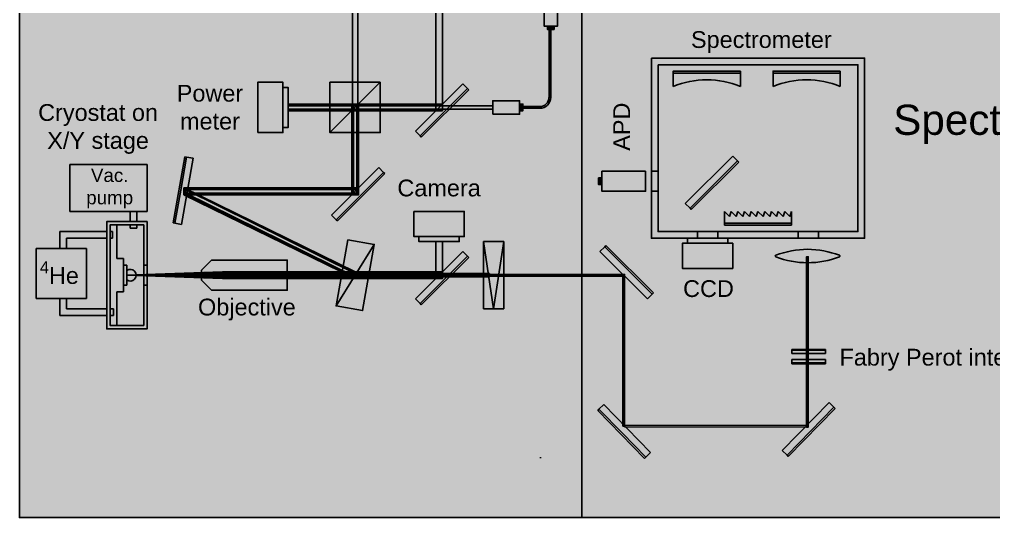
# Model space of a CAD drawing. Header units: millimetres. Extents: x -2208 to 2632, y -2461 to 1392.
# Drawn here: x -2208 to 983, y -1856 to -223 of the extents above; entities that cross this region are included whole.
import ezdxf
from ezdxf.enums import TextEntityAlignment as Align

# ---------------------------------------------------------------- set-up
doc = ezdxf.new("R2010")
doc.units = ezdxf.units.MM
for name, color, linetype, transparency in [('BlueLaser', 5, 'Continuous', 0.3), ('RedLaser', 1, 'Continuous', 0.3), ('Setup', 255, 'Continuous', 0.85), ('Signal', 50, 'Continuous', 0.3), ('Spectrometer_Signal', 50, 'Continuous', 0.5)]:
    doc.layers.add(name, color=color, linetype=linetype, transparency=transparency)
for name, color, linetype in [('Elements', 255, 'Continuous'), ('Fiber', 154, 'Continuous'), ('Legend', 7, 'Continuous'), ('Text', 255, 'Continuous')]:
    doc.layers.add(name, color=color, linetype=linetype)
doc.layers.add('WhiteLight', color=7, linetype='Continuous', true_color=0xffffff)
doc.styles.add('Label', font='arial.ttf', dxfattribs={"height": 50})

# ---------------------------------------------------------------- blocks, each defined once
blk = doc.blocks.new('parabolic_mirror')
at = {"layer": 'Elements', "true_color": 0x000000}
h = blk.add_hatch(color=18, dxfattribs=at)
h.dxf.hatch_style = 1
h.paths.add_polyline_path([(-100, 6), (-100, 0), (100, 0), (100, 6)])
h = blk.add_hatch(color=18, dxfattribs=at)
h.dxf.hatch_style = 1
h.set_gradient(color1=(173, 173, 173), one_color=1, tint=1, name='CYLINDER')
h.paths.add_polyline_path([(-100, 0), (-100, -40, -0.2), (100, -40), (100, 0)])
at = {"layer": 'Elements'}
for p, q in [((-100, 6), (-100, 6)), ((-100, 6), (100, 6)), ((-100, -40), (-100, 0)), ((-100, 0), (100, 0)), ((100, 6), (100, 0)), ((100, 0), (100, -40))]:
    blk.add_line(p, q, dxfattribs=at)
blk.add_lwpolyline([(-100, 0), (-100, 0), (-100, 6), (-100, 6)], close=True, dxfattribs=at)
blk.add_arc((0, -280), 260, 67.3801, 112.6199, dxfattribs=at)
blk = doc.blocks.new('Reflection_Grating')
h = blk.add_hatch(color=256)
h.dxf.hatch_style = 1
h.set_gradient(color1=(255, 0, 0), one_color=1, tint=1, name='CYLINDER')
h.paths.add_polyline_path([(-45, -15), (-60, 0), (-65, -15), (-80, 0), (-85, -15), (-100, 0), (-100, -35), (100, -35), (100, 0), (95, -15), (80, 0), (75, -15), (60, 0), (55, -15), (40, 0), (35, -15), (20, 0), (15, -15), (0, 0), (-5, -15), (-20, 0), (-25, -15), (-40, 0)])
at = {"true_color": 0x000000}
h = blk.add_hatch(color=18, dxfattribs=at)
h.dxf.hatch_style = 1
h.paths.add_polyline_path([(100, -41), (100, -35), (-100, -35), (-100, -41)])
for p, q in [((-100, -35), (-100, -41)), ((-100, -41), (100, -41)), ((100, -41), (100, -35))]:
    blk.add_line(p, q)
at = {"layer": 'Elements'}
for p, q in [((-100, 0), (-85, -15)), ((-100, 0), (-100, -35)), ((-85, -15), (-80, 0)), ((-80, 0), (-65, -15)), ((-65, -15), (-60, 0)), ((-60, 0), (-45, -15)), ((-45, -15), (-40, 0)), ((-40, 0), (-25, -15)), ((-25, -15), (-20, 0)), ((-20, 0), (-5, -15)), ((-5, -15), (0, 0)), ((0, 0), (15, -15)), ((15, -15), (20, 0)), ((20, 0), (35, -15)), ((35, -15), (40, 0)), ((40, 0), (55, -15)), ((55, -15), (60, 0)), ((60, 0), (75, -15)), ((75, -15), (80, 0)), ((80, 0), (95, -15)), ((95, -15), (100, 0)), ((100, 0), (100, -35)), ((-100, -35), (100, -35))]:
    blk.add_line(p, q, dxfattribs=at)
blk = doc.blocks.new('APD')
at = {"layer": 'Elements', "true_color": 0x000000}
h = blk.add_hatch(color=18, dxfattribs=at)
h.dxf.hatch_style = 1
h.set_gradient(color1=(173, 173, 173), rotation=45, one_color=1, tint=1, name='HEMISPHERICAL')
h.paths.add_polyline_path([(-30, -130), (30, -130), (30, 0), (-30, 0)])
h = blk.add_hatch(color=18, dxfattribs=at)
h.dxf.hatch_style = 1
h.set_gradient(color1=(37, 48, 60), color2=(106, 134, 164), name='CYLINDER')
h.paths.add_polyline_path([(-10, -130), (-10, -140), (10, -140), (10, -130)])
at = {"layer": 'Elements'}
for points in [[(-30, 0), (30, 0), (30, -130), (-30, -130)], [(-10, -130), (10, -130), (10, -140), (-10, -140)]]:
    blk.add_lwpolyline(points, close=True, dxfattribs=at)
blk = doc.blocks.new('Camera')
at = {"layer": 'Elements', "true_color": 0x000000}
h = blk.add_hatch(color=18, dxfattribs=at)
h.dxf.hatch_style = 1
h.set_gradient(color1=(173, 173, 173), name='CYLINDER')
h.paths.add_polyline_path([(-75, -75), (75, -75), (75, 0), (-75, 0)])
h = blk.add_hatch(color=18, dxfattribs=at)
h.dxf.hatch_style = 1
h.set_gradient(color1=(91, 91, 91), color2=(173, 173, 173), name='CYLINDER')
h.paths.add_polyline_path([(-60, -75), (-60, -90), (60, -90), (60, -75)])
at = {"layer": 'Elements'}
for points in [[(-75, 0), (75, 0), (75, -75), (-75, -75)], [(-60, -75), (60, -75), (60, -90), (-60, -90)]]:
    blk.add_lwpolyline(points, close=True, dxfattribs=at)
blk = doc.blocks.new('FiberCoupler')
at = {"layer": 'Elements', "true_color": 0x000000}
h = blk.add_hatch(color=18, dxfattribs=at)
h.dxf.hatch_style = 1
h.set_gradient(color1=(45, 58, 73), color2=(106, 134, 164))
h.paths.add_polyline_path([(-10, 0), (-20, 0), (-20, -80), (-10, -80)])
h = blk.add_hatch(color=18, dxfattribs=at)
h.dxf.hatch_style = 1
h.set_gradient(color1=(106, 134, 164), color2=(176, 191, 207), one_color=1, tint=0.75, name='CYLINDER')
h.paths.add_polyline_path([(10, 0), (-10, 0), (-10, -80), (10, -80)])
h = blk.add_hatch(color=18, dxfattribs=at)
h.dxf.hatch_style = 1
h.paths.add_polyline_path([(20, 0), (10, 0), (10, -80), (20, -80)])
h = blk.add_hatch(color=18, dxfattribs=at)
h.dxf.hatch_style = 1
h.set_gradient(color1=(45, 58, 73), color2=(106, 134, 164), rotation=180)
h.paths.add_polyline_path([(20, 0), (10, 0), (10, -80), (20, -80)])
h = blk.add_hatch(color=18, dxfattribs=at)
h.dxf.hatch_style = 1
h.set_gradient(color1=(45, 58, 73), color2=(182, 196, 210), rotation=180, tint=0.71, name='CYLINDER')
h.paths.add_polyline_path([(10, -80), (-10, -80), (-10, -90), (10, -90)])
at = {"layer": 'Elements'}
blk.add_line((-10, -80), (10, -80), dxfattribs=at)
for points in [[(-20, 0), (20, 0), (20, -80), (-20, -80)], [(-10, -80), (10, -80), (10, -90), (-10, -90)]]:
    blk.add_lwpolyline(points, close=True, dxfattribs=at)
blk = doc.blocks.new('BeamSplitter_Square')
at = {"layer": 'Elements'}
h = blk.add_hatch(color=256, dxfattribs=at)
h.dxf.hatch_style = 1
h.set_gradient(color1=(173, 173, 173), rotation=315, centered=1, name='CURVED')
h.paths.add_polyline_path([(-75, 75), (-75, -75), (75, -75)], flags=17)
h.paths.add_polyline_path([(75, 75), (-75, 75), (75, -75)], flags=17)
blk.add_line((-75, 75), (75, -75), dxfattribs=at)
blk.add_lwpolyline([(75, -75), (-75, -75), (-75, 75), (75, 75)], close=True, dxfattribs=at)
blk = doc.blocks.new('Mirror_Flip')
at = {"layer": 'Elements', "true_color": 0x000000, "transparency": 33554495}
h = blk.add_hatch(color=18, dxfattribs=at)
h.dxf.hatch_style = 1
h.paths.add_polyline_path([(0, 20), (100, 20), (100, 25), (-100, 25), (-100, 20)])
at = {"layer": 'Elements', "transparency": 33554495}
h = blk.add_hatch(color=9, dxfattribs=at)
h.dxf.hatch_style = 1
h.set_gradient(color1=(173, 173, 173), name='CYLINDER')
h.paths.add_polyline_path([(0, 20), (-100, 20), (-100, 0), (100, 0), (100, 20)])
at = {"layer": 'Elements'}
for p, q in [((-100, 20), (-100, 25)), ((-100, 25), (100, 25)), ((-100, 0), (-100, 20)), ((-100, 20), (0, 20)), ((100, 0), (-100, 0)), ((0, 20), (100, 20)), ((0, 20), (0, 20)), ((100, 25), (100, 20)), ((100, 20), (100, 0))]:
    blk.add_line(p, q, dxfattribs=at)
blk = doc.blocks.new('BeamSplitter_long')
at = {"layer": 'Elements', "true_color": 0x000000}
h = blk.add_hatch(color=18, dxfattribs=at)
h.dxf.hatch_style = 1
h.set_gradient(color1=(173, 173, 173), rotation=90, one_color=1, tint=1, name='CYLINDER')
h.paths.add_polyline_path([(40, 100), (-40, 100), (-40, -100), (40, -100)])
at = {"layer": 'Elements'}
blk.add_line((-40, -100), (40, 100), dxfattribs=at)
blk.add_lwpolyline([(-40, 100), (40, 100), (40, -100), (-40, -100)], close=True, dxfattribs=at)
blk = doc.blocks.new('Mirror')
at = {"layer": 'Elements', "true_color": 0x000000}
h = blk.add_hatch(color=18, dxfattribs=at)
h.dxf.hatch_style = 1
h.paths.add_polyline_path([(0, 20), (100, 20), (100, 25), (-100, 25), (-100, 20)])
at = {"layer": 'Elements'}
h = blk.add_hatch(color=9, dxfattribs=at)
h.dxf.hatch_style = 1
h.set_gradient(color1=(173, 173, 173), name='CYLINDER')
h.paths.add_polyline_path([(0, 20), (-100, 20), (-100, 0), (100, 0), (100, 20)])
for p, q in [((-100, 20), (-100, 25)), ((-100, 25), (100, 25)), ((-100, 0), (-100, 20)), ((-100, 20), (0, 20)), ((100, 0), (-100, 0)), ((0, 20), (100, 20)), ((0, 20), (0, 20)), ((100, 25), (100, 20)), ((100, 20), (100, 0))]:
    blk.add_line(p, q, dxfattribs=at)
blk = doc.blocks.new('Objective')
at = {"layer": 'Elements'}
h = blk.add_hatch(color=256, dxfattribs=at)
h.dxf.hatch_style = 1
h.set_gradient(color1=(45, 58, 73), color2=(141, 162, 185))
h.paths.add_polyline_path([(-15, 0), (-45, 0), (-45, -225), (-15, -255)])
h = blk.add_hatch(color=256, dxfattribs=at)
h.dxf.hatch_style = 1
h.set_gradient(color1=(45, 58, 73), color2=(141, 162, 185), rotation=180)
h.paths.add_polyline_path([(45, 0), (15, 0), (15, -255), (45, -225)])
h = blk.add_hatch(color=256, dxfattribs=at)
h.dxf.hatch_style = 1
h.set_gradient(color1=(141, 162, 185), color2=(182, 195, 210), name='CYLINDER')
h.paths.add_polyline_path([(15, 0), (-15, 0), (-15, -255), (15, -255)])
for p, q in [((-45, -225), (-15, -255)), ((15, -255), (45, -225)), ((-15, -255), (15, -255))]:
    blk.add_line(p, q, dxfattribs=at)
blk.add_lwpolyline([(-45, -225), (-45, 0), (45, 0), (45, -225)], dxfattribs=at)
blk = doc.blocks.new('Cryostat')
h = blk.add_hatch(color=256)
h.dxf.hatch_style = 1
h.set_gradient(color1=(173, 173, 173), color2=(186, 186, 186), one_color=1, tint=0.73, name='CYLINDER')
h.paths.add_polyline_path([(30, 190), (10, 190), (10, 160), (30, 160)])
h.paths.add_polyline_path([(30, 150), (10, 150), (10, 140), (30, 140)])
h = blk.add_hatch(color=256)
h.dxf.hatch_style = 1
h.set_gradient(color1=(128, 128, 128), color2=(161, 161, 161), rotation=45, one_color=1, tint=0.63)
h.paths.add_polyline_path([(60, 160), (-60, 160), (-60, -160), (60, -160), (60, -30), (50, -30), (50, -150), (-50, -150), (-50, 150), (50, 150), (50, 30), (60, 30)])
at = {"true_color": 0x999b37}
h = blk.add_hatch(color=55, dxfattribs=at)
h.dxf.hatch_style = 1
h.paths.add_polyline_path([(-50, -150), (-30, -150), (-30, -50), (-10, -50), (-10, 50), (-30, 50), (-30, 150), (-50, 150)])
h = blk.add_hatch(color=256)
h.dxf.hatch_style = 1
h.set_gradient(color1=(173, 173, 173), color2=(186, 186, 186), rotation=90, one_color=1, tint=0.73, name='CYLINDER')
h.paths.add_polyline_path([(-42.5, 130), (-50, 130), (-50, 110), (-42.5, 110)])
h.paths.add_polyline_path([(-60, 130), (-200, 130), (-200, 80), (-180, 80), (-180, 110), (-60, 110)])
h = blk.add_hatch(color=250)
h.dxf.hatch_style = 1
h.paths.add_polyline_path([(0, 30), (-10, 30), (-10, -30), (0, -30)])
at = {"transparency": 33554508}
h = blk.add_hatch(color=4, dxfattribs=at)
h.dxf.hatch_style = 1
h.paths.add_polyline_path([(60, 30), (50, 30), (50, -30), (60, -30)])
h.paths.add_polyline_path([(0, 14.4), (0, -14.4, 1.914854)])
h = blk.add_hatch(color=256)
h.dxf.hatch_style = 1
h.set_gradient(color1=(173, 173, 173), color2=(186, 186, 186), rotation=90, one_color=1, tint=0.73, name='CYLINDER')
h.paths.add_polyline_path([(-40, -100), (-50, -100), (-50, -120), (-40, -120)])
h.paths.add_polyline_path([(-180, -100), (-180, -70), (-200, -70), (-200, -120), (-60, -120), (-60, -100)])
for p, q in [((60, 330), (-170, 330)), ((-170, 330), (-170, 190)), ((60, 190), (60, 330)), ((-170, 190), (10, 190)), ((10, 190), (10, 160)), ((10, 190), (32.5, 190)), ((30, 160), (30, 190)), ((30, 190), (60, 190)), ((-30, 50), (-30, 150)), ((10, 150), (10, 140)), ((30, 140), (30, 150)), ((-200, 80), (-200, 130)), ((-200, 130), (-60, 130)), ((-42.5, 130), (-50, 130)), ((-42.5, 130), (-42.5, 110)), ((10, 140), (30, 140)), ((-60, 110), (-180, 110)), ((-180, 110), (-180, 80)), ((-42.5, 110), (-50, 110)), ((-120, 80), (-270, 80)), ((-270, 80), (-270, -70)), ((-120, -70), (-120, 80)), ((-30, 50), (-10, 50)), ((-10, 50), (-10, -50)), ((-10, 30), (0, 30)), ((0, 30), (0, -30)), ((-10, -50), (-30, -50)), ((-30, -50), (-30, -150)), ((0, -30), (-10, -30)), ((-270, -70), (-120, -70)), ((-200, -70), (-200, -120)), ((-180, -100), (-180, -70)), ((-60, -100), (-180, -100)), ((-40, -100), (-50, -100)), ((-40, -120), (-40, -100)), ((-200, -120), (-60, -120)), ((-50, -120), (-40, -120))]:
    blk.add_line(p, q)
for points in [[(60, -30), (60, -160), (-60, -160), (-60, 160), (60, 160), (60, 30)], [(50, -30), (50, -150), (-50, -150), (-50, 150), (50, 150), (50, 30)]]:
    blk.add_lwpolyline(points)
blk.add_lwpolyline([(50, 30), (60, 30), (60, -30), (50, -30)], close=True)
blk.add_arc((10, 0), 17.5, 235.1501, 124.8499)
blk = doc.blocks.new('Notch')
h = blk.add_hatch(color=256)
h.dxf.hatch_style = 1
h.set_gradient(color1=(214, 214, 214), one_color=1, tint=1, name='CYLINDER')
h.paths.add_polyline_path([(-30, 100), (-30, -100), (0, -100)], flags=17)
h.paths.add_polyline_path([(30, 100), (-30, 100), (0, -100)])
h.paths.add_polyline_path([(30, 100), (0, -100), (30, -100)])
at = {"layer": 'Elements'}
for p, q in [((-30, 100), (0, -100)), ((0, -100), (30, 100))]:
    blk.add_line(p, q, dxfattribs=at)
blk.add_lwpolyline([(-30, 100), (30, 100), (30, -100), (-30, -100)], close=True, dxfattribs=at)
blk = doc.blocks.new('Lens')
at = {"layer": 'Elements', "true_color": 0x8affff, "transparency": 33554559}
h = blk.add_hatch(color=131, dxfattribs=at)
h.dxf.hatch_style = 1
h.paths.add_polyline_path([(-94.8, 2.1, 0.682299), (-94.8, -2.1, 0.093597), (0, -20, 0.093597), (94.8, -2.1, 0.682299), (94.8, 2.1, 0.093597), (0, 20, 0.093597)])
at = {"layer": 'Elements'}
blk.add_lwpolyline([(0, -20, -0.093597), (-94.8, -2.1, -0.682299), (-94.8, 2.1, 0.682299), (-94.8, -2.1, 0.093597), (0, -20, 0.093597), (94.8, -2.1, 0.682299), (94.8, 2.1, 0.093597), (0, 20, 0.093597), (-94.8, 2.1, -0.093597), (0, 20, 0.093597), (-94.8, 2.1, -0.093597), (0, 20)], format="xyb", dxfattribs=at)

msp = doc.modelspace()

# ---------------------------------------------------------------- hatches: boundary and pattern name
at = {"layer": 'BlueLaser'}
h = msp.add_hatch(color=256, dxfattribs=at)
h.dxf.hatch_style = 1
h.paths.add_polyline_path([(-1633.1, -794.7), (-1666.6, -794.7), (-1141.9, -1053.2), (-1108.4, -1053.2)])
h.paths.add_polyline_path([(-1666.6, -778.2), (-1666.6, -794.7), (-1633.1, -794.7)])
h.paths.add_polyline_path([(-1116.6, -778.2), (-1666.6, -778.2), (-1633.1, -794.7), (-1116.6, -794.7)])
h.paths.add_polyline_path([(-1100.1, -778.2), (-1116.6, -778.2), (-1116.6, -794.7), (-1100.1, -794.7)])
h.paths.add_polyline_path([(-1100.1, -519.7), (-1116.6, -519.7), (-1116.6, -778.2), (-1100.1, -778.2)])
h.paths.add_polyline_path([(-1100.1, -503.2), (-1116.6, -503.2), (-1116.6, -519.7), (-1100.1, -519.7)])
h.paths.add_polyline_path([(-1116.6, -503.2), (-1328.4, -503.2), (-1328.4, -519.7), (-1116.6, -519.7)])
h.paths.add_polyline_path([(-1100.1, 1245.8), (-1108.4, 1245.8), (-1116.6, 1245.8), (-1116.6, -503.2), (-1100.1, -503.2)])
h = msp.add_hatch(color=256, dxfattribs=at)
h.dxf.hatch_style = 1
h.paths.add_polyline_path([(-1542.9, -1053.2), (-1856.4, -1061.4), (-1542.9, -1069.7)])
h.paths.add_polyline_path([(-1141.9, -1053.2), (-1542.9, -1053.2), (-1542.9, -1069.7), (-1108.4, -1069.7)])
h.paths.add_polyline_path([(-1108.4, -1053.2), (-1141.9, -1053.2), (-1108.4, -1069.7)], flags=17)
at = {"layer": 'Elements'}
h = msp.add_hatch(color=252, dxfattribs=at)
h.dxf.hatch_style = 1
h.paths.add_polyline_path([(-137.6, -349.2), (-137.6, -720.4), (-115.6, -720.4), (-115.6, -371.2), (538.9, -371.2), (538.9, -918.4), (409.6, -918.4), (409.6, -940.4), (560.9, -940.4), (560.9, -349.2)])
h.paths.add_polyline_path([(-115.6, -786.4), (-137.6, -786.4), (-137.6, -940.4), (13.6, -940.4), (13.6, -918.4), (-115.6, -918.4)], flags=17)
h.paths.add_polyline_path([(343.6, -940.4), (560.9, -940.4), (560.9, -349.2), (-137.6, -349.2), (-137.6, -940.4), (79.6, -940.4), (79.6, -918.4), (-115.6, -918.4), (-115.6, -371.2), (538.9, -371.2), (538.9, -918.4), (343.6, -918.4)], flags=17)
at = {"layer": 'Fiber'}
h = msp.add_hatch(color=256, dxfattribs=at)
h.dxf.hatch_style = 1
h.paths.add_polyline_path([(-466.8, -255.3), (-466.9, -255.3), (-472.2, -255.6), (-473.1, -478.4), (-467.6, -478.4)])
h = msp.add_hatch(color=256, dxfattribs=at)
h.dxf.hatch_style = 1
h.paths.add_polyline_path([(-467.6, -478.4), (-473.1, -478.4, -0.414214), (-503.4, -508.7), (-503.4, -514.2, 0.414214)])
h.paths.add_polyline_path([(-503.4, -508.7), (-558.4, -508.7), (-558.4, -514.2), (-503.4, -514.2)])
at = {"layer": 'Legend', "true_color": 0xfefefe, "transparency": 33554559}
h = msp.add_hatch(color=7, dxfattribs=at)
h.dxf.hatch_style = 1
h.paths.add_polyline_path([(449.6, -1261.2), (307.1, -1261.1), (307.4, -1402.2), (449.9, -1402.3)])
at = {"layer": 'RedLaser'}
h = msp.add_hatch(color=256, dxfattribs=at)
h.dxf.hatch_style = 1
h.paths.add_polyline_path([(-1663.9, -780.9), (-1663.9, -791.9), (-1641.6, -791.9)], flags=17)
h.paths.add_polyline_path([(-1113.9, -780.9), (-1663.9, -780.9), (-1641.6, -791.9), (-1113.9, -791.9)])
h.paths.add_polyline_path([(-1102.9, -516.9), (-1113.9, -516.9), (-1113.9, -780.9), (-1102.9, -780.9)])
h.paths.add_polyline_path([(-1102.9, -780.9), (-1113.9, -780.9), (-1113.9, -791.9), (-1102.9, -791.9)])
h.paths.add_polyline_path([(-1113.9, -505.9), (-1328.4, -505.9), (-1328.4, -516.9), (-1113.9, -516.9)])
h.paths.add_polyline_path([(-1102.9, -505.9), (-1113.9, -505.9), (-1113.9, -516.9), (-1102.9, -516.9)])
h.paths.add_polyline_path([(-657.4, -505.9), (-1102.9, -505.9), (-1102.9, -516.9), (-657.4, -516.9)])
h = msp.add_hatch(color=256, dxfattribs=at)
h.dxf.hatch_style = 1
h.paths.add_polyline_path([(-1542.9, -1055.9), (-1856.4, -1061.4), (-1542.9, -1066.9)])
h.paths.add_polyline_path([(-1130.6, -1055.9), (-1542.9, -1055.9), (-1542.9, -1066.9), (-1108.4, -1066.9)])
h.paths.add_polyline_path([(-1108.4, -1055.9), (-1130.6, -1055.9), (-1108.4, -1066.9)], flags=17)
h.paths.add_polyline_path([(-1641.6, -791.9), (-1663.9, -791.9), (-1130.6, -1055.9), (-1108.4, -1055.9)])
h = msp.add_hatch(color=256, dxfattribs=at)
h.dxf.hatch_style = 1
h.paths.add_polyline_path([(-668.4, -1066.9), (-668.4, -1055.9), (-1108.4, -1055.9), (-1108.4, -1066.9)])
at = {"layer": 'Setup'}
h = msp.add_hatch(color=250, dxfattribs=at)
h.dxf.hatch_style = 1
h.paths.add_polyline_path([(-2208.4, -1856.2), (-365.9, -1856.2), (-365.9, 16.6), (-2208.4, 16.6)])
h = msp.add_hatch(color=251, dxfattribs=at)
h.dxf.hatch_style = 1
h.paths.add_polyline_path([(2631.6, 16.6), (-365.9, 16.6), (-365.9, -1856.2), (2626.1, -1856.2)])
at = {"layer": 'Signal'}
h = msp.add_hatch(color=256, dxfattribs=at)
h.dxf.hatch_style = 1
h.paths.add_polyline_path([(371.1, -1559.4), (376.6, -1559.4), (376.6, -1000.9), (371.1, -1000.9)])
h = msp.add_hatch(color=256, dxfattribs=at)
h.dxf.hatch_style = 1
h.paths.add_polyline_path([(-1542.9, -1064.2), (-1542.9, -1058.7), (-1856.4, -1061.4)])
h.paths.add_polyline_path([(-500.6, -1064.2), (-500.6, -1058.7), (-1542.9, -1058.7), (-1542.9, -1064.2)])
h = msp.add_hatch(color=256, dxfattribs=at)
h.dxf.hatch_style = 1
h.paths.add_polyline_path([(-231.1, -1058.7), (-500.6, -1058.7), (-500.6, -1064.2), (-231.1, -1064.2)])
h.paths.add_polyline_path([(-225.6, -1064.2), (-231.1, -1064.2), (-231.1, -1556.4), (-225.6, -1556.4)])
h.paths.add_polyline_path([(-225.6, -1058.7), (-231.1, -1058.7), (-231.1, -1064.2), (-225.6, -1064.2)])
h = msp.add_hatch(color=256, dxfattribs=at)
h.dxf.hatch_style = 1
h.paths.add_polyline_path([(374.7, -1553.9), (-225.6, -1552.9), (-225.6, -1558.4), (374.7, -1559.4)])
at = {"layer": 'Spectrometer_Signal'}
h = msp.add_hatch(color=256, dxfattribs=at)
h.dxf.hatch_style = 1
h.paths.add_polyline_path([(211.3, -757.6), (156.6, -896.4), (266.6, -896.4)])
h.paths.add_polyline_path([(65.9, -393.2), (61.1, -524.6), (156.6, -896.4), (211.3, -757.6)])
h.paths.add_polyline_path([(65.9, -393.2), (27.4, -393.2), (61.1, -524.6)])
h = msp.add_hatch(color=256, dxfattribs=at)
h.dxf.hatch_style = 1
h.paths.add_polyline_path([(65.9, -393.2), (27.4, -393.2), (61.1, -524.6)])
h.paths.add_polyline_path([(61.1, -524.6), (27.4, -393.2), (46.6, -925)])
h = msp.add_hatch(color=256, dxfattribs=at)
h.dxf.hatch_style = 1
h.paths.add_polyline_path([(393.1, -393.2), (354.6, -393.2), (359.5, -527.1)])
h.paths.add_polyline_path([(359.5, -527.1), (354.6, -393.2), (211.3, -757.6), (266.6, -896.4)])
h.paths.add_polyline_path([(211.3, -757.6), (156.6, -896.4), (266.6, -896.4)])
h = msp.add_hatch(color=256, dxfattribs=at)
h.dxf.hatch_style = 1
h.paths.add_polyline_path([(373.9, -925), (371.1, -1000.9), (376.6, -1000.9)])
h.paths.add_polyline_path([(393.1, -393.2), (359.5, -527.1), (373.9, -925)])
h.paths.add_polyline_path([(393.1, -393.2), (354.6, -393.2), (359.5, -527.1)])
h = msp.add_hatch(color=256, dxfattribs=at)
h.dxf.hatch_style = 1
h.paths.add_polyline_path([(46.6, -925), (43.9, -1000.9), (49.4, -1000.9)])
at = {"layer": 'WhiteLight'}
h = msp.add_hatch(color=256, dxfattribs=at)
h.dxf.hatch_style = 1
h.paths.add_polyline_path([(-1669.4, -775.4), (-1669.4, -797.4), (-1624.5, -797.4)])
h.paths.add_polyline_path([(-1119.4, -775.4), (-1669.4, -775.4), (-1624.5, -797.4), (-1119.4, -797.4)])
h.paths.add_polyline_path([(-1097.4, -775.4), (-1119.4, -775.4), (-1119.4, -797.4), (-1097.4, -797.4)])
h.paths.add_polyline_path([(-1097.4, -522.4), (-1119.4, -522.4), (-1119.4, -775.4), (-1097.4, -775.4)])
h.paths.add_polyline_path([(-1119.4, -500.4), (-1328.4, -500.4), (-1328.4, -522.4), (-1119.4, -522.4)])
h.paths.add_polyline_path([(-1097.4, -500.4), (-1119.4, -500.4), (-1119.4, -522.4), (-1097.4, -522.4)])
h.paths.add_polyline_path([(-844.4, -500.4), (-1097.4, -500.4), (-1097.4, -522.4), (-844.4, -522.4)])
h.paths.add_polyline_path([(-822.4, -500.4), (-844.4, -500.4), (-844.4, -522.4), (-822.4, -522.4)])
h.paths.add_polyline_path([(-822.4, 79.8), (-844.4, 79.8), (-844.4, -500.4), (-822.4, -500.4)])
h = msp.add_hatch(color=256, dxfattribs=at)
h.dxf.hatch_style = 1
h.paths.add_polyline_path([(-1542.9, -1050.4), (-1856.4, -1061.4), (-1542.9, -1072.4)])
h.paths.add_polyline_path([(-1153.2, -1050.4), (-1542.9, -1050.4), (-1542.9, -1072.4), (-1108.4, -1072.4)])
h.paths.add_polyline_path([(-844.4, -1050.4), (-1108.4, -1050.4), (-1108.4, -1072.4), (-844.4, -1072.4)])
h.paths.add_polyline_path([(-822.4, -1050.4), (-844.4, -1050.4), (-844.4, -1072.4), (-822.4, -1072.4)])
h.paths.add_polyline_path([(-822.4, -951.4), (-844.4, -951.4), (-844.4, -1050.4), (-822.4, -1050.4)])
h.paths.add_polyline_path([(-1108.4, -1050.4), (-1153.2, -1050.4), (-1108.4, -1072.4)], flags=17)
h.paths.add_polyline_path([(-1624.5, -797.4), (-1669.4, -797.4), (-1153.2, -1050.4), (-1108.4, -1050.4)])

# ---------------------------------------------------------------- linework, layer by layer
at = {"layer": 'BlueLaser'}
for p, q in [((-1666.6, -778.2), (-1108.4, -1053.2)), ((-1108.4, -1069.7), (-1666.6, -794.7)), ((-1542.9, -1053.2), (-1856.4, -1061.4)), ((-1108.4, -1053.2), (-1108.4, -1069.7)), ((-1856.4, -1061.4), (-1542.9, -1069.7))]:
    msp.add_line(p, q, dxfattribs=at)
for points in [[(-1116.6, 1245.8), (-1100.1, 1245.8), (-1100.1, -794.7), (-1116.6, -794.7)], [(-1100.1, -503.2), (-1328.4, -503.2), (-1328.4, -519.7), (-1100.1, -519.7)], [(-1097.4, -778.2), (-1666.6, -778.2), (-1666.6, -794.7), (-1097.4, -794.7)], [(-1108.4, -1053.2), (-1542.9, -1053.2), (-1542.9, -1069.7), (-1108.4, -1069.7)]]:
    msp.add_lwpolyline(points, close=True, dxfattribs=at)
at = {"layer": 'Elements'}
for p, q in [((-137.6, -720.4), (-115.6, -720.4)), ((-137.6, -786.4), (-115.6, -786.4)), ((13.6, -918.4), (13.6, -940.4)), ((79.6, -940.4), (79.6, -918.4)), ((343.6, -940.4), (343.6, -918.4)), ((409.6, -940.4), (409.6, -918.4))]:
    msp.add_line(p, q, dxfattribs=at)
for points in [[(-137.6, -349.2), (560.9, -349.2), (560.9, -940.4), (-137.6, -940.4)], [(-115.6, -371.2), (538.9, -371.2), (538.9, -918.4), (-115.6, -918.4)]]:
    msp.add_lwpolyline(points, close=True, dxfattribs=at)
at = {"layer": 'Fiber'}
for p, q in [((-466.8, -255.3), (-472.2, -255.6)), ((-467.6, -478.4), (-466.8, -255.3)), ((-473.1, -478.4), (-472.2, -255.6)), ((-473.1, -478.4), (-467.6, -478.4))]:
    msp.add_line(p, q, dxfattribs=at)
for points in [[(-473.1, -478.4), (-467.6, -478.4), (-467.6, -478.4), (-473.1, -478.4)], [(-558.4, -508.7), (-503.4, -508.7), (-503.4, -514.2), (-558.4, -514.2)]]:
    msp.add_lwpolyline(points, close=True, dxfattribs=at)
for radius in [30.2, 35.8]:
    msp.add_arc((-503.4, -478.4), radius, 270, 0, dxfattribs=at)
at = {"layer": 'RedLaser'}
for p, q in [((-1663.9, -780.9), (-1108.4, -1055.9)), ((-1108.4, -1066.9), (-1663.9, -791.9)), ((-1542.9, -1055.9), (-1856.4, -1061.4)), ((-1856.4, -1061.4), (-1542.9, -1066.9)), ((-1108.4, -1055.9), (-1108.4, -1066.9))]:
    msp.add_line(p, q, dxfattribs=at)
for points in [[(-1113.9, -505.9), (-1328.4, -505.9), (-1328.4, -516.9), (-1113.9, -516.9)], [(-657.4, -505.9), (-1113.9, -505.9), (-1113.9, -516.9), (-657.4, -516.9)], [(-1113.9, -505.9), (-1102.9, -505.9), (-1102.9, -791.9), (-1113.9, -791.9)], [(-1102.9, -791.9), (-1663.9, -791.9), (-1663.9, -780.9), (-1102.9, -780.9)], [(-1108.4, -1066.9), (-1542.9, -1066.9), (-1542.9, -1055.9), (-1108.4, -1055.9)], [(-1108.4, -1055.9), (-668.4, -1055.9), (-668.4, -1066.9), (-1108.4, -1066.9)]]:
    msp.add_lwpolyline(points, close=True, dxfattribs=at)
at = {"layer": 'Setup', "color": 7}
for points in [[(-2208.4, 16.6), (-365.9, 16.6), (-365.9, -1856.2), (-2208.4, -1856.2)], [(-365.9, 16.6), (2631.6, 16.6), (2626.1, -1856.2), (-365.9, -1856.2)]]:
    msp.add_lwpolyline(points, close=True, dxfattribs=at)
at = {"layer": 'Signal'}
for p, q in [((-1542.9, -1058.7), (-1856.4, -1061.4)), ((-1856.4, -1061.4), (-1542.9, -1064.2)), ((-500.6, -1658.2), (-500.6, -1659.8)), ((-501.4, -1661.1), (-500.6, -1659.8))]:
    msp.add_line(p, q, dxfattribs=at)
for points in [[(371.1, -1559.4), (376.6, -1559.4), (376.6, -1000.9), (371.1, -1000.9)], [(-1542.9, -1058.7), (-500.6, -1058.7), (-500.6, -1064.2), (-1542.9, -1064.2)], [(-500.6, -1058.7), (-225.6, -1058.7), (-225.6, -1064.2), (-500.6, -1064.2)], [(-231.1, -1556.4), (-225.6, -1556.4), (-225.6, -1058.7), (-231.1, -1058.7)], [(374.7, -1559.4), (374.7, -1553.9), (-225.6, -1552.9), (-225.6, -1558.4)]]:
    msp.add_lwpolyline(points, close=True, dxfattribs=at)
at = {"layer": 'WhiteLight'}
for p, q in [((-1669.4, -775.4), (-1108.4, -1050.4)), ((-1669.4, -797.4), (-1108.4, -1072.4)), ((-1542.9, -1050.4), (-1856.4, -1061.4)), ((-1856.4, -1061.4), (-1542.9, -1072.4))]:
    msp.add_line(p, q, dxfattribs=at)
for points in [[(-822.4, 79.8), (-844.4, 79.8), (-844.4, -522.4), (-822.4, -522.4)], [(-822.4, -522.4), (-1328.4, -522.4), (-1328.4, -500.4), (-822.4, -500.4)], [(-1119.4, -500.4), (-1097.4, -500.4), (-1097.4, -797.4), (-1119.4, -797.4)], [(-1097.4, -797.4), (-1669.4, -797.4), (-1669.4, -775.4), (-1097.4, -775.4)], [(-822.4, -1072.4), (-844.4, -1072.4), (-844.4, -951.4), (-822.4, -951.4)], [(-1108.4, -1050.4), (-1542.9, -1050.4), (-1542.9, -1072.4), (-1108.4, -1072.4)], [(-1108.4, -1050.4), (-822.4, -1050.4), (-822.4, -1072.4), (-1108.4, -1072.4)]]:
    msp.add_lwpolyline(points, close=True, dxfattribs=at)

# ---------------------------------------------------------------- block references
at = {"layer": 'Elements', "xscale": 1.1, "yscale": 1.1, "zscale": 1.1}
for name, p in [('FiberCoupler', (-467.3, -156.3)), ('parabolic_mirror', (44, -398.7)), ('parabolic_mirror', (371.1, -398.7)), ('Cryostat', (-1856.4, -1061.4)), ('Camera', (-833.4, -852.4)), ('Reflection_Grating', (211.6, -852.4)), ('Notch', (-654.6, -1061.4))]:
    msp.add_blockref(name, p, dxfattribs=at)
for name, p, rotation in [('Camera', (-1427.4, -511.4), 90), ('BeamSplitter_Square', (-1108.4, -511.4), 90), ('Mirror_Flip', (-833.4, -511.4), 224.9999999999999), ('FiberCoupler', (-657.4, -511.4), 89.99999999999999), ('Mirror', (-1658.4, -786.4), 80), ('Mirror', (-1108.4, -786.4), 224.9999999999999), ('APD', (-156.9, -753.4), 270), ('BeamSplitter_long', (-1108.4, -1061.4), 350.0000000000001), ('Camera', (46.6, -1039.4), 180), ('Mirror_Flip', (-833.4, -1061.4), 224.9999999999999), ('Objective', (-1331.1, -1061.4), 270)]:
    msp.add_blockref(name, p, dxfattribs=dict(at, rotation=rotation))
at = {"layer": 'Fiber', "xscale": 1.1, "yscale": 1.1, "zscale": 1.1, "rotation": 224.9999999999999}
msp.add_blockref('Mirror_Flip', (51.3, -748.8), dxfattribs=at)
at = {"layer": 'Signal', "xscale": 1.1, "yscale": 1.1, "zscale": 1.1}
msp.add_blockref('Lens', (374, -998.6), dxfattribs=at)
at = {"layer": 'WhiteLight'}
for p, xscale, yscale, zscale, rotation in [((-228.4, -1061.4), 1.1, 1.1, 1.1, 315), ((378, -1338), -0.55, 0.55, 0.55, 180), ((-217, -1564.3), 1.1, 1.1, 1.1, 134.2531773398612), ((367.9, -1557.9), -1.1, 1.1, 1.1, 225.7468226601388)]:
    msp.add_blockref('Mirror', p, dxfattribs=dict(at, xscale=xscale, yscale=yscale, zscale=zscale, rotation=rotation))
at = {"layer": 'WhiteLight', "xscale": 0.55, "yscale": 0.55, "zscale": 0.55}
msp.add_blockref('Mirror', (378, -1318.4), dxfattribs=at)

# ---------------------------------------------------------------- texts
at = {"attachment_point": 5, "style": 'Label'}
for s, width, insert, char_height in [('Vac.\\Ppump', 217.5, (-1912.7, -777), 44), ('\\A1;{\\H0.7x;\\S4^ ;}He', 132.5, (-2077.7, -1053.6), 55)]:
    msp.add_mtext_dynamic_manual_height_columns(s, width=width, gutter_width=250, heights=[0], dxfattribs=dict(at, insert=insert, char_height=char_height))
at = {"layer": 'Elements', "insert": (-1950.8, -500.4), "char_height": 55, "attachment_point": 2, "style": 'Label'}
msp.add_mtext_dynamic_manual_height_columns('Cryostat on X/Y stage', width=423.249, gutter_width=250, heights=[211.5], dxfattribs=at)
at = {"layer": 'Setup', "color": 7, "transparency": 33554687, "style": 'Label'}
msp.add_text('Spectrometer', height=99, dxfattribs=at).set_placement((1069.8, -601.2), align=Align.CENTER)
at = {"layer": 'Text', "style": 'Label'}
for s, p in [('Spectrometer', (222.6, -316.2)), ('Camera', (-833.4, -802.9)), ('CCD', (49.4, -1132.9)), ('Objective', (-1463.1, -1193.4)), ('Fabry Perot interferometer', (929.3, -1357.9))]:
    msp.add_text(s, height=55, dxfattribs=at).set_placement(p, align=Align.CENTER)
msp.add_text('APD', height=55, rotation=90, dxfattribs=at).set_placement((-207.7, -574.5), align=Align.CENTER)
at = {"layer": 'Text', "insert": (-1584.1, -437.2), "char_height": 55, "attachment_point": 2, "style": 'Label'}
msp.add_mtext_dynamic_manual_height_columns('Power\\Pmeter', width=195, gutter_width=250, heights=[0], dxfattribs=at)

doc.saveas('drawing.dxf')
